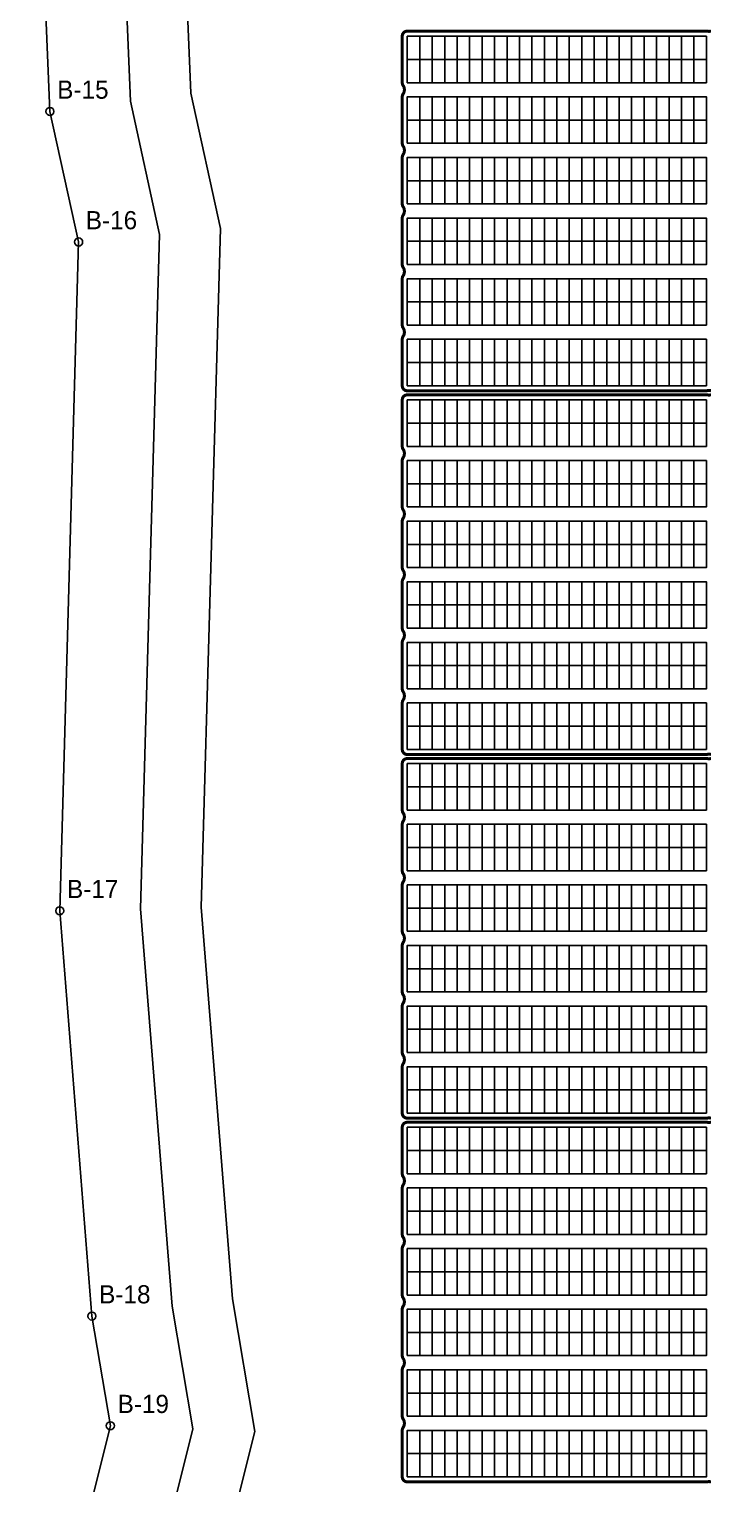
# Model space of a CAD drawing. Header units: metres. Extents: x 534950 to 535747, y 2266404 to 2267123.
# Drawn here: x 535020.5 to 535087.8, y 2266716.9 to 2266860.9 of the extents above; entities that cross this region are included whole.
import ezdxf
from ezdxf.enums import TextEntityAlignment as Align

# ---------------------------------------------------------------- set-up
doc = ezdxf.new("R2010")
doc.units = ezdxf.units.M
for name, color, linetype in [('BOUNDARY', 7, 'Continuous'), ('BOUNDARY_POINTS', 7, 'Continuous'), ('GROUP_BOUNDARY', 1, 'Continuous'), ('MODULES', 5, 'Continuous'), ('PV_TABLES', 3, 'Continuous'), ('SERVICE_ROAD', 1, 'Continuous')]:
    doc.layers.add(name, color=color, linetype=linetype)

# ---------------------------------------------------------------- blocks, each defined once
blk = doc.blocks.new('PV_TABLE_2x24')
at = {"layer": 'MODULES'}
for p, q in [((1.23333, 0), (1.23333, 4.6)), ((2.46666, 0), (2.46666, 4.6)), ((3.69999, 0), (3.69999, 4.6)), ((4.93332, 0), (4.93332, 4.6)), ((6.16665, 0), (6.16665, 4.6)), ((7.39998, 0), (7.39998, 4.6)), ((8.63331, 0), (8.63331, 4.6)), ((9.86664, 0), (9.86664, 4.6)), ((11.09997, 0), (11.09997, 4.6)), ((12.3333, 0), (12.3333, 4.6)), ((13.56663, 0), (13.56663, 4.6)), ((14.79996, 0), (14.79996, 4.6)), ((16.03329, 0), (16.03329, 4.6)), ((17.26662, 0), (17.26662, 4.6)), ((18.49995, 0), (18.49995, 4.6)), ((19.73328, 0), (19.73328, 4.6)), ((20.96661, 0), (20.96661, 4.6)), ((22.19994, 0), (22.19994, 4.6)), ((23.43327, 0), (23.43327, 4.6)), ((24.6666, 0), (24.6666, 4.6)), ((25.89993, 0), (25.89993, 4.6)), ((27.13326, 0), (27.13326, 4.6)), ((28.36659, 0), (28.36659, 4.6)), ((0, 2.3), (29.59992, 2.3))]:
    blk.add_line(p, q, dxfattribs=at)
blk.add_lwpolyline([(0, 0), (29.59992, 0), (29.59992, 4.6), (0, 4.6)], close=True, dxfattribs=at)

msp = doc.modelspace()

# ---------------------------------------------------------------- linework, layer by layer
at = {"layer": 'BOUNDARY'}
msp.add_lwpolyline([(535020.51, 2266902.35), (535022.57, 2266852.77), (535025.41, 2266839.85), (535023.54, 2266773.65), (535026.72, 2266733.53), (535028.55, 2266722.68), (535023.63, 2266702.99)], dxfattribs=at)
at = {"layer": 'BOUNDARY_POINTS'}
for centre in [(535022.57, 2266852.77), (535025.41, 2266839.85), (535023.54, 2266773.65), (535026.72, 2266733.53), (535028.55, 2266722.68)]:
    msp.add_circle(centre, 0.4, dxfattribs=at)
at = {"layer": 'GROUP_BOUNDARY', "color": 5, "lineweight": 211, "true_color": 0x006ef0, "const_width": 0.3}
for points in [[(535087.99, 2266825.13), (535087.91, 2266825.14), (535087.89, 2266825.14), (535087.82, 2266825.15), (535087.75, 2266825.15), (535087.67, 2266825.14), (535087.58, 2266825.13), (535087.52, 2266825.12), (535057.95, 2266825.12), (535057.89, 2266825.13), (535057.84, 2266825.13), (535057.79, 2266825.15), (535057.74, 2266825.16), (535057.7, 2266825.18), (535057.66, 2266825.21), (535057.62, 2266825.24), (535057.58, 2266825.27), (535057.55, 2266825.31), (535057.52, 2266825.35), (535057.5, 2266825.39), (535057.47, 2266825.43), (535057.46, 2266825.48), (535057.45, 2266825.53), (535057.44, 2266825.57), (535057.44, 2266825.64), (535057.44, 2266830.2), (535057.44, 2266830.27), (535057.45, 2266830.32), (535057.46, 2266830.37), (535057.47, 2266830.41), (535057.5, 2266830.46), (535057.54, 2266830.53), (535057.54, 2266830.54), (535057.54, 2266830.54), (535057.58, 2266830.6), (535057.61, 2266830.67), (535057.63, 2266830.74), (535057.64, 2266830.81), (535057.65, 2266830.89), (535057.65, 2266830.96), (535057.64, 2266831.03), (535057.63, 2266831.11), (535057.61, 2266831.18), (535057.58, 2266831.24), (535057.54, 2266831.31), (535057.54, 2266831.32), (535057.5, 2266831.39), (535057.47, 2266831.43), (535057.46, 2266831.48), (535057.45, 2266831.53), (535057.44, 2266831.57), (535057.44, 2266831.64), (535057.44, 2266836.2), (535057.44, 2266836.27), (535057.45, 2266836.32), (535057.46, 2266836.37), (535057.47, 2266836.41), (535057.5, 2266836.46), (535057.54, 2266836.53), (535057.54, 2266836.54), (535057.58, 2266836.6), (535057.61, 2266836.67), (535057.63, 2266836.74), (535057.64, 2266836.81), (535057.65, 2266836.89), (535057.65, 2266836.96), (535057.64, 2266837.04), (535057.63, 2266837.11), (535057.61, 2266837.18), (535057.58, 2266837.25), (535057.54, 2266837.31), (535057.49, 2266837.39), (535057.47, 2266837.43), (535057.46, 2266837.48), (535057.45, 2266837.53), (535057.44, 2266837.57), (535057.44, 2266837.64), (535057.44, 2266842.2), (535057.44, 2266842.27), (535057.45, 2266842.32), (535057.46, 2266842.37), (535057.47, 2266842.41), (535057.5, 2266842.46), (535057.54, 2266842.53), (535057.54, 2266842.54), (535057.58, 2266842.6), (535057.61, 2266842.67), (535057.63, 2266842.74), (535057.64, 2266842.81), (535057.65, 2266842.89), (535057.65, 2266842.96), (535057.64, 2266843.04), (535057.63, 2266843.11), (535057.61, 2266843.18), (535057.58, 2266843.25), (535057.54, 2266843.31), (535057.49, 2266843.39), (535057.47, 2266843.43), (535057.46, 2266843.48), (535057.45, 2266843.53), (535057.44, 2266843.57), (535057.44, 2266843.64), (535057.44, 2266848.2), (535057.44, 2266848.27), (535057.45, 2266848.32), (535057.46, 2266848.37), (535057.47, 2266848.41), (535057.5, 2266848.46), (535057.54, 2266848.53), (535057.54, 2266848.54), (535057.58, 2266848.6), (535057.61, 2266848.67), (535057.63, 2266848.74), (535057.64, 2266848.81), (535057.65, 2266848.89), (535057.65, 2266848.96), (535057.64, 2266849.04), (535057.63, 2266849.11), (535057.61, 2266849.18), (535057.58, 2266849.25), (535057.54, 2266849.31), (535057.49, 2266849.39), (535057.47, 2266849.43), (535057.46, 2266849.48), (535057.45, 2266849.53), (535057.44, 2266849.57), (535057.44, 2266849.64), (535057.44, 2266854.2), (535057.44, 2266854.27), (535057.45, 2266854.32), (535057.46, 2266854.37), (535057.47, 2266854.41), (535057.5, 2266854.46), (535057.54, 2266854.53), (535057.54, 2266854.54), (535057.58, 2266854.6), (535057.61, 2266854.67), (535057.63, 2266854.74), (535057.64, 2266854.81), (535057.65, 2266854.89), (535057.65, 2266854.96), (535057.64, 2266855.04), (535057.63, 2266855.11), (535057.61, 2266855.18), (535057.58, 2266855.25), (535057.54, 2266855.31), (535057.49, 2266855.39), (535057.47, 2266855.43), (535057.46, 2266855.48), (535057.45, 2266855.53), (535057.44, 2266855.57), (535057.44, 2266855.64), (535057.44, 2266860.2), (535057.44, 2266860.27), (535057.45, 2266860.32), (535057.46, 2266860.37), (535057.47, 2266860.41), (535057.5, 2266860.46), (535057.52, 2266860.5), (535057.55, 2266860.54), (535057.58, 2266860.58), (535057.62, 2266860.61), (535057.66, 2266860.64), (535057.7, 2266860.66), (535057.74, 2266860.68), (535057.79, 2266860.7), (535057.84, 2266860.71), (535057.89, 2266860.72), (535057.95, 2266860.72), (535087.52, 2266860.72), (535087.58, 2266860.72), (535087.66, 2266860.71), (535087.68, 2266860.71), (535087.75, 2266860.7), (535087.83, 2266860.7), (535087.9, 2266860.71), (535087.99, 2266860.72)], [(535087.99, 2266789.13), (535087.91, 2266789.14), (535087.89, 2266789.14), (535087.82, 2266789.15), (535087.75, 2266789.15), (535087.67, 2266789.14), (535087.58, 2266789.13), (535087.52, 2266789.12), (535057.95, 2266789.12), (535057.89, 2266789.13), (535057.84, 2266789.13), (535057.79, 2266789.15), (535057.74, 2266789.16), (535057.7, 2266789.18), (535057.66, 2266789.21), (535057.62, 2266789.24), (535057.58, 2266789.27), (535057.55, 2266789.31), (535057.52, 2266789.35), (535057.5, 2266789.39), (535057.47, 2266789.43), (535057.46, 2266789.48), (535057.45, 2266789.53), (535057.44, 2266789.57), (535057.44, 2266789.64), (535057.44, 2266794.2), (535057.44, 2266794.27), (535057.45, 2266794.32), (535057.46, 2266794.37), (535057.47, 2266794.41), (535057.5, 2266794.46), (535057.54, 2266794.53), (535057.54, 2266794.54), (535057.54, 2266794.54), (535057.58, 2266794.6), (535057.61, 2266794.67), (535057.63, 2266794.74), (535057.64, 2266794.81), (535057.65, 2266794.89), (535057.65, 2266794.96), (535057.64, 2266795.03), (535057.63, 2266795.11), (535057.61, 2266795.18), (535057.58, 2266795.24), (535057.54, 2266795.31), (535057.54, 2266795.32), (535057.5, 2266795.39), (535057.47, 2266795.43), (535057.46, 2266795.48), (535057.45, 2266795.53), (535057.44, 2266795.57), (535057.44, 2266795.64), (535057.44, 2266800.2), (535057.44, 2266800.27), (535057.45, 2266800.32), (535057.46, 2266800.37), (535057.47, 2266800.41), (535057.5, 2266800.46), (535057.54, 2266800.53), (535057.54, 2266800.54), (535057.58, 2266800.6), (535057.61, 2266800.67), (535057.63, 2266800.74), (535057.64, 2266800.81), (535057.65, 2266800.89), (535057.65, 2266800.96), (535057.64, 2266801.04), (535057.63, 2266801.11), (535057.61, 2266801.18), (535057.58, 2266801.25), (535057.54, 2266801.31), (535057.49, 2266801.39), (535057.47, 2266801.43), (535057.46, 2266801.48), (535057.45, 2266801.53), (535057.44, 2266801.57), (535057.44, 2266801.64), (535057.44, 2266806.2), (535057.44, 2266806.27), (535057.45, 2266806.32), (535057.46, 2266806.37), (535057.47, 2266806.41), (535057.5, 2266806.46), (535057.54, 2266806.53), (535057.54, 2266806.54), (535057.58, 2266806.6), (535057.61, 2266806.67), (535057.63, 2266806.74), (535057.64, 2266806.81), (535057.65, 2266806.89), (535057.65, 2266806.96), (535057.64, 2266807.04), (535057.63, 2266807.11), (535057.61, 2266807.18), (535057.58, 2266807.25), (535057.54, 2266807.31), (535057.49, 2266807.39), (535057.47, 2266807.43), (535057.46, 2266807.48), (535057.45, 2266807.53), (535057.44, 2266807.57), (535057.44, 2266807.64), (535057.44, 2266812.2), (535057.44, 2266812.27), (535057.45, 2266812.32), (535057.46, 2266812.37), (535057.47, 2266812.41), (535057.5, 2266812.46), (535057.54, 2266812.53), (535057.54, 2266812.54), (535057.58, 2266812.6), (535057.61, 2266812.67), (535057.63, 2266812.74), (535057.64, 2266812.81), (535057.65, 2266812.89), (535057.65, 2266812.96), (535057.64, 2266813.04), (535057.63, 2266813.11), (535057.61, 2266813.18), (535057.58, 2266813.25), (535057.54, 2266813.31), (535057.49, 2266813.39), (535057.47, 2266813.43), (535057.46, 2266813.48), (535057.45, 2266813.53), (535057.44, 2266813.57), (535057.44, 2266813.64), (535057.44, 2266818.2), (535057.44, 2266818.27), (535057.45, 2266818.32), (535057.46, 2266818.37), (535057.47, 2266818.41), (535057.5, 2266818.46), (535057.54, 2266818.53), (535057.54, 2266818.54), (535057.58, 2266818.6), (535057.61, 2266818.67), (535057.63, 2266818.74), (535057.64, 2266818.81), (535057.65, 2266818.89), (535057.65, 2266818.96), (535057.64, 2266819.04), (535057.63, 2266819.11), (535057.61, 2266819.18), (535057.58, 2266819.25), (535057.54, 2266819.31), (535057.49, 2266819.39), (535057.47, 2266819.43), (535057.46, 2266819.48), (535057.45, 2266819.53), (535057.44, 2266819.57), (535057.44, 2266819.64), (535057.44, 2266824.2), (535057.44, 2266824.27), (535057.45, 2266824.32), (535057.46, 2266824.37), (535057.47, 2266824.41), (535057.5, 2266824.46), (535057.52, 2266824.5), (535057.55, 2266824.54), (535057.58, 2266824.58), (535057.62, 2266824.61), (535057.66, 2266824.64), (535057.7, 2266824.66), (535057.74, 2266824.68), (535057.79, 2266824.7), (535057.84, 2266824.71), (535057.89, 2266824.72), (535057.95, 2266824.72), (535087.52, 2266824.72), (535087.58, 2266824.72), (535087.66, 2266824.71), (535087.68, 2266824.71), (535087.75, 2266824.7), (535087.83, 2266824.7), (535087.9, 2266824.71), (535087.99, 2266824.72)]]:
    msp.add_lwpolyline(points, dxfattribs=at)
at = {"layer": 'GROUP_BOUNDARY', "color": 1, "lineweight": 211, "true_color": 0xdc143c, "const_width": 0.3}
for points in [[(535087.99, 2266753.13), (535087.91, 2266753.14), (535087.89, 2266753.14), (535087.82, 2266753.15), (535087.75, 2266753.15), (535087.67, 2266753.14), (535087.58, 2266753.13), (535087.52, 2266753.12), (535057.95, 2266753.12), (535057.89, 2266753.13), (535057.84, 2266753.13), (535057.79, 2266753.15), (535057.74, 2266753.16), (535057.7, 2266753.18), (535057.66, 2266753.21), (535057.62, 2266753.24), (535057.58, 2266753.27), (535057.55, 2266753.31), (535057.52, 2266753.35), (535057.5, 2266753.39), (535057.47, 2266753.43), (535057.46, 2266753.48), (535057.45, 2266753.53), (535057.44, 2266753.57), (535057.44, 2266753.64), (535057.44, 2266758.2), (535057.44, 2266758.27), (535057.45, 2266758.32), (535057.46, 2266758.37), (535057.47, 2266758.41), (535057.5, 2266758.46), (535057.54, 2266758.53), (535057.54, 2266758.54), (535057.54, 2266758.54), (535057.58, 2266758.6), (535057.61, 2266758.67), (535057.63, 2266758.74), (535057.64, 2266758.81), (535057.65, 2266758.89), (535057.65, 2266758.96), (535057.64, 2266759.03), (535057.63, 2266759.11), (535057.61, 2266759.18), (535057.58, 2266759.24), (535057.54, 2266759.31), (535057.54, 2266759.32), (535057.5, 2266759.39), (535057.47, 2266759.43), (535057.46, 2266759.48), (535057.45, 2266759.53), (535057.44, 2266759.57), (535057.44, 2266759.64), (535057.44, 2266764.2), (535057.44, 2266764.27), (535057.45, 2266764.32), (535057.46, 2266764.37), (535057.47, 2266764.41), (535057.5, 2266764.46), (535057.54, 2266764.53), (535057.54, 2266764.54), (535057.58, 2266764.6), (535057.61, 2266764.67), (535057.63, 2266764.74), (535057.64, 2266764.81), (535057.65, 2266764.89), (535057.65, 2266764.96), (535057.64, 2266765.04), (535057.63, 2266765.11), (535057.61, 2266765.18), (535057.58, 2266765.25), (535057.54, 2266765.31), (535057.49, 2266765.39), (535057.47, 2266765.43), (535057.46, 2266765.48), (535057.45, 2266765.53), (535057.44, 2266765.57), (535057.44, 2266765.64), (535057.44, 2266770.2), (535057.44, 2266770.27), (535057.45, 2266770.32), (535057.46, 2266770.37), (535057.47, 2266770.41), (535057.5, 2266770.46), (535057.54, 2266770.53), (535057.54, 2266770.54), (535057.58, 2266770.6), (535057.61, 2266770.67), (535057.63, 2266770.74), (535057.64, 2266770.81), (535057.65, 2266770.89), (535057.65, 2266770.96), (535057.64, 2266771.04), (535057.63, 2266771.11), (535057.61, 2266771.18), (535057.58, 2266771.25), (535057.54, 2266771.31), (535057.49, 2266771.39), (535057.47, 2266771.43), (535057.46, 2266771.48), (535057.45, 2266771.53), (535057.44, 2266771.57), (535057.44, 2266771.64), (535057.44, 2266776.2), (535057.44, 2266776.27), (535057.45, 2266776.32), (535057.46, 2266776.37), (535057.47, 2266776.41), (535057.5, 2266776.46), (535057.54, 2266776.53), (535057.54, 2266776.54), (535057.58, 2266776.6), (535057.61, 2266776.67), (535057.63, 2266776.74), (535057.64, 2266776.81), (535057.65, 2266776.89), (535057.65, 2266776.96), (535057.64, 2266777.04), (535057.63, 2266777.11), (535057.61, 2266777.18), (535057.58, 2266777.25), (535057.54, 2266777.31), (535057.49, 2266777.39), (535057.47, 2266777.43), (535057.46, 2266777.48), (535057.45, 2266777.53), (535057.44, 2266777.57), (535057.44, 2266777.64), (535057.44, 2266782.2), (535057.44, 2266782.27), (535057.45, 2266782.32), (535057.46, 2266782.37), (535057.47, 2266782.41), (535057.5, 2266782.46), (535057.54, 2266782.53), (535057.54, 2266782.54), (535057.58, 2266782.6), (535057.61, 2266782.67), (535057.63, 2266782.74), (535057.64, 2266782.81), (535057.65, 2266782.89), (535057.65, 2266782.96), (535057.64, 2266783.04), (535057.63, 2266783.11), (535057.61, 2266783.18), (535057.58, 2266783.25), (535057.54, 2266783.31), (535057.49, 2266783.39), (535057.47, 2266783.43), (535057.46, 2266783.48), (535057.45, 2266783.53), (535057.44, 2266783.57), (535057.44, 2266783.64), (535057.44, 2266788.2), (535057.44, 2266788.27), (535057.45, 2266788.32), (535057.46, 2266788.37), (535057.47, 2266788.41), (535057.5, 2266788.46), (535057.52, 2266788.5), (535057.55, 2266788.54), (535057.58, 2266788.58), (535057.62, 2266788.61), (535057.66, 2266788.64), (535057.7, 2266788.66), (535057.74, 2266788.68), (535057.79, 2266788.7), (535057.84, 2266788.71), (535057.89, 2266788.72), (535057.95, 2266788.72), (535087.52, 2266788.72), (535087.58, 2266788.72), (535087.66, 2266788.71), (535087.68, 2266788.71), (535087.75, 2266788.7), (535087.83, 2266788.7), (535087.9, 2266788.71), (535087.99, 2266788.72)], [(535087.99, 2266717.13), (535087.91, 2266717.14), (535087.89, 2266717.14), (535087.82, 2266717.15), (535087.75, 2266717.15), (535087.67, 2266717.14), (535087.58, 2266717.13), (535087.52, 2266717.12), (535057.95, 2266717.12), (535057.89, 2266717.13), (535057.84, 2266717.13), (535057.79, 2266717.15), (535057.74, 2266717.16), (535057.7, 2266717.18), (535057.66, 2266717.21), (535057.62, 2266717.24), (535057.58, 2266717.27), (535057.55, 2266717.31), (535057.52, 2266717.35), (535057.5, 2266717.39), (535057.47, 2266717.43), (535057.46, 2266717.48), (535057.45, 2266717.53), (535057.44, 2266717.57), (535057.44, 2266717.64), (535057.44, 2266722.2), (535057.44, 2266722.27), (535057.45, 2266722.32), (535057.46, 2266722.37), (535057.47, 2266722.41), (535057.5, 2266722.46), (535057.54, 2266722.53), (535057.54, 2266722.54), (535057.54, 2266722.54), (535057.58, 2266722.6), (535057.61, 2266722.67), (535057.63, 2266722.74), (535057.64, 2266722.81), (535057.65, 2266722.89), (535057.65, 2266722.96), (535057.64, 2266723.03), (535057.63, 2266723.11), (535057.61, 2266723.18), (535057.58, 2266723.24), (535057.54, 2266723.31), (535057.54, 2266723.32), (535057.5, 2266723.39), (535057.47, 2266723.43), (535057.46, 2266723.48), (535057.45, 2266723.53), (535057.44, 2266723.57), (535057.44, 2266723.64), (535057.44, 2266728.2), (535057.44, 2266728.27), (535057.45, 2266728.32), (535057.46, 2266728.37), (535057.47, 2266728.41), (535057.5, 2266728.46), (535057.54, 2266728.53), (535057.54, 2266728.54), (535057.58, 2266728.6), (535057.61, 2266728.67), (535057.63, 2266728.74), (535057.64, 2266728.81), (535057.65, 2266728.89), (535057.65, 2266728.96), (535057.64, 2266729.04), (535057.63, 2266729.11), (535057.61, 2266729.18), (535057.58, 2266729.25), (535057.54, 2266729.31), (535057.49, 2266729.39), (535057.47, 2266729.43), (535057.46, 2266729.48), (535057.45, 2266729.53), (535057.44, 2266729.57), (535057.44, 2266729.64), (535057.44, 2266734.2), (535057.44, 2266734.27), (535057.45, 2266734.32), (535057.46, 2266734.37), (535057.47, 2266734.41), (535057.5, 2266734.46), (535057.54, 2266734.53), (535057.54, 2266734.54), (535057.58, 2266734.6), (535057.61, 2266734.67), (535057.63, 2266734.74), (535057.64, 2266734.81), (535057.65, 2266734.89), (535057.65, 2266734.96), (535057.64, 2266735.04), (535057.63, 2266735.11), (535057.61, 2266735.18), (535057.58, 2266735.25), (535057.54, 2266735.31), (535057.49, 2266735.39), (535057.47, 2266735.43), (535057.46, 2266735.48), (535057.45, 2266735.53), (535057.44, 2266735.57), (535057.44, 2266735.64), (535057.44, 2266740.2), (535057.44, 2266740.27), (535057.45, 2266740.32), (535057.46, 2266740.37), (535057.47, 2266740.41), (535057.5, 2266740.46), (535057.54, 2266740.53), (535057.54, 2266740.54), (535057.58, 2266740.6), (535057.61, 2266740.67), (535057.63, 2266740.74), (535057.64, 2266740.81), (535057.65, 2266740.89), (535057.65, 2266740.96), (535057.64, 2266741.04), (535057.63, 2266741.11), (535057.61, 2266741.18), (535057.58, 2266741.25), (535057.54, 2266741.31), (535057.49, 2266741.39), (535057.47, 2266741.43), (535057.46, 2266741.48), (535057.45, 2266741.53), (535057.44, 2266741.57), (535057.44, 2266741.64), (535057.44, 2266746.2), (535057.44, 2266746.27), (535057.45, 2266746.32), (535057.46, 2266746.37), (535057.47, 2266746.41), (535057.5, 2266746.46), (535057.54, 2266746.53), (535057.54, 2266746.54), (535057.58, 2266746.6), (535057.61, 2266746.67), (535057.63, 2266746.74), (535057.64, 2266746.81), (535057.65, 2266746.89), (535057.65, 2266746.96), (535057.64, 2266747.04), (535057.63, 2266747.11), (535057.61, 2266747.18), (535057.58, 2266747.25), (535057.54, 2266747.31), (535057.49, 2266747.39), (535057.47, 2266747.43), (535057.46, 2266747.48), (535057.45, 2266747.53), (535057.44, 2266747.57), (535057.44, 2266747.64), (535057.44, 2266752.2), (535057.44, 2266752.27), (535057.45, 2266752.32), (535057.46, 2266752.37), (535057.47, 2266752.41), (535057.5, 2266752.46), (535057.52, 2266752.5), (535057.55, 2266752.54), (535057.58, 2266752.58), (535057.62, 2266752.61), (535057.66, 2266752.64), (535057.7, 2266752.66), (535057.74, 2266752.68), (535057.79, 2266752.7), (535057.84, 2266752.71), (535057.89, 2266752.72), (535057.95, 2266752.72), (535087.52, 2266752.72), (535087.58, 2266752.72), (535087.66, 2266752.71), (535087.68, 2266752.71), (535087.75, 2266752.7), (535087.83, 2266752.7), (535087.9, 2266752.71), (535087.99, 2266752.72)]]:
    msp.add_lwpolyline(points, dxfattribs=at)
at = {"layer": 'SERVICE_ROAD'}
for points in [[(535031.63, 2266702.01), (535036.71, 2266722.36), (535034.67, 2266734.51), (535031.54, 2266773.86), (535033.43, 2266840.6), (535030.54, 2266853.8), (535028.5, 2266902.74)], [(535034.49, 2266903.04), (535036.51, 2266854.57), (535039.45, 2266841.17), (535037.55, 2266774.01), (535040.63, 2266735.25), (535042.84, 2266722.12), (535037.63, 2266701.28)]]:
    msp.add_lwpolyline(points, dxfattribs=at)

# ---------------------------------------------------------------- block references
at = {"layer": 'PV_TABLES'}
for p in [(535057.94, 2266855.62), (535057.94, 2266849.62), (535057.94, 2266843.62), (535057.94, 2266837.62), (535057.94, 2266831.62), (535057.94, 2266825.62), (535057.94, 2266819.62), (535057.94, 2266813.62), (535057.94, 2266807.62), (535057.94, 2266801.62), (535057.94, 2266795.62), (535057.94, 2266789.62), (535057.94, 2266783.62), (535057.94, 2266777.62), (535057.94, 2266771.62), (535057.94, 2266765.62), (535057.94, 2266759.62), (535057.94, 2266753.62), (535057.94, 2266747.62), (535057.94, 2266741.62), (535057.94, 2266735.62), (535057.94, 2266729.62), (535057.94, 2266723.62), (535057.94, 2266717.62)]:
    msp.add_blockref('PV_TABLE_2x24', p, dxfattribs=at)

# ---------------------------------------------------------------- texts
at = {"layer": 'BOUNDARY_POINTS'}
for s, p in [('B-15', (535023.29, 2266853.49)), ('B-16', (535026.12, 2266840.57)), ('B-17', (535024.26, 2266774.37)), ('B-18', (535027.44, 2266734.25)), ('B-19', (535029.27, 2266723.4))]:
    msp.add_text(s, height=1.8, dxfattribs=at).set_placement(p, align=Align.BOTTOM_LEFT)

doc.saveas('drawing.dxf')
